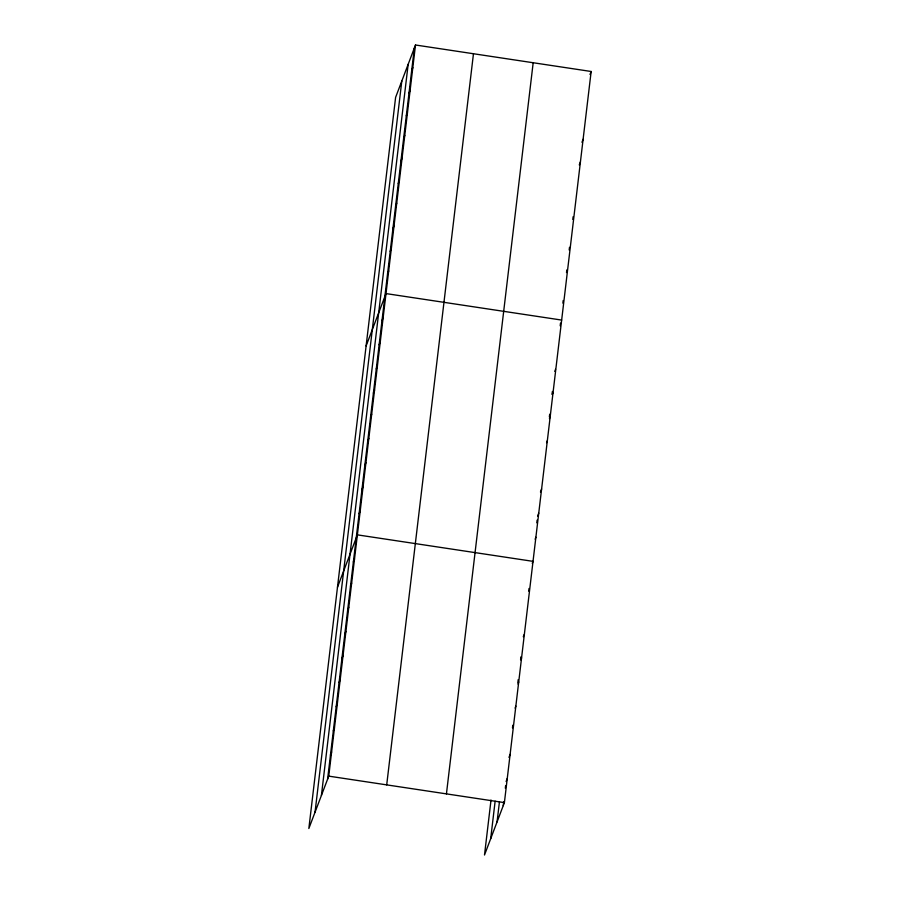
<?xml version="1.0" encoding="UTF-8"?>
<svg xmlns="http://www.w3.org/2000/svg" width="900" height="900" viewBox="0 0 900 900"><rect width="100%" height="100%" fill="white"/><g stroke="black" fill="none" stroke-linecap="round" stroke-linejoin="round"><path stroke-width="1.35" d="M315.034 812.227L401.794 81.09M321.412 795.442L408.161 64.305M327.6 779.164L414.349 48.026M415.496 45L395.606 97.38L308.846 828.518L328.748 776.137L415.496 45L591.154 71.483L504.394 802.62L484.504 855L491.017 800.044M386.707 784.879L473.468 53.741M446.434 793.879L533.183 62.741M490.691 838.71L495.135 801.18M497.059 821.936L499.444 801.821M503.246 805.646L503.73 801.619M505.316 788.22L505.631 785.543M512.471 727.898L512.786 725.22M517.882 682.324L518.197 679.646M520.582 659.543L520.898 656.854M528.694 591.176L529.009 588.499M536.805 522.821L537.12 520.132M549.371 416.925L549.686 414.248M552.071 394.132L552.398 391.455M560.194 325.777L560.509 323.089M562.871 303.154L563.186 300.499M566.505 272.576L566.82 269.921M569.183 249.975L569.498 247.32M572.805 219.409L573.12 216.743M411.671 70.616L412.819 67.601M408.994 93.218L410.141 90.203M406.305 115.819L407.452 112.793M403.627 138.42L404.775 135.394M400.95 161.01L402.098 157.995M398.261 183.611L399.409 180.596M395.584 206.213L396.731 203.186M392.906 228.814L394.054 225.787M390.218 251.415L391.365 248.389M387.54 274.005L388.688 270.99M366.109 345.96L385.999 293.591L561.656 320.074M381.994 320.738L383.141 317.711M379.125 344.858L380.272 341.843M376.267 368.989L377.415 365.974M373.41 393.12L374.558 390.094M370.541 417.24L371.689 414.225M367.684 441.371L368.831 438.356M364.815 465.502L365.963 462.476M361.957 489.623L363.105 486.608M359.089 513.754L360.236 510.739M337.478 587.239L357.379 534.859L533.025 561.352L532.26 563.366M353.363 562.005L354.51 558.99M350.505 586.136L351.652 583.121M347.636 610.268L348.784 607.241M344.779 634.387L345.926 631.373M341.91 658.519L343.058 655.504M339.053 682.65L340.2 679.624M336.184 706.77L337.331 703.755M333.326 730.901L334.474 727.886M330.457 755.033L331.605 752.006M590.006 74.509L591.154 71.483M581.962 142.301L583.11 139.286M579.274 164.903L580.421 161.876M554.783 371.351L555.548 369.338M552.296 394.47L553.061 392.456M549.439 418.601L550.204 416.588M546.57 442.721L547.335 440.707M540.461 491.985L541.609 488.97M537.604 516.116L538.751 513.09M535.118 539.235L535.882 537.221M523.283 636.75L524.048 634.736M520.808 659.869L521.572 657.855M517.95 684L518.715 681.986M515.081 708.131L515.846 706.117M508.973 757.395L510.12 754.369M506.115 781.515L507.262 778.5M328.748 776.137L504.394 802.62"/></g></svg>
